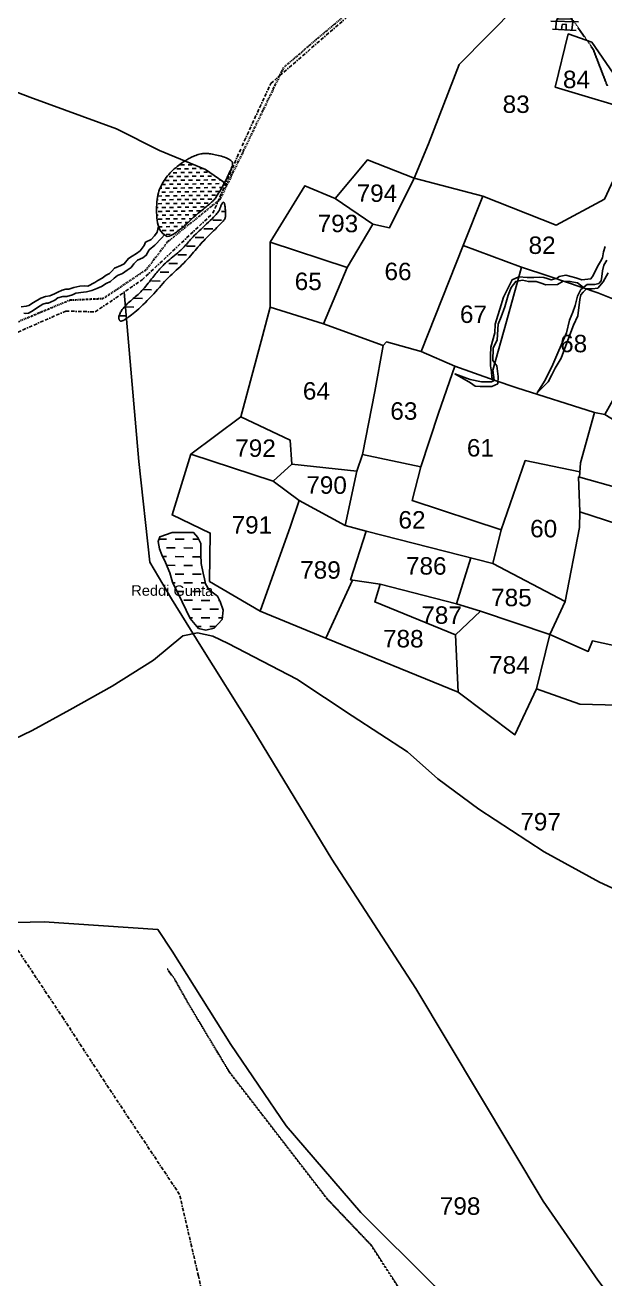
# Model space of a CAD drawing. Header units: inches. Extents: x 304037 to 460575, y 1453943 to 1639883.
# Drawn here: x 340576 to 341713, y 1589902 to 1592359 of the extents above; entities that cross this region are included whole.
import ezdxf

# ---------------------------------------------------------------- set-up
doc = ezdxf.new("R2010")
doc.units = ezdxf.units.IN
doc.header["$MEASUREMENT"] = 0
for name, pattern in [('ACAD_ISO02W100', [15, 12, -3]), ('ACAD_ISO07W100', [3, 0, -3]), ('BORDER', [1.75, 0.5, -0.25, 0.5, -0.25, 0, -0.25])]:
    doc.linetypes.add(name, pattern=pattern)
for name, color, linetype in [('CARTTRACK', 30, 'ACAD_ISO02W100'), ('NALA', 4, 'Continuous'), ('SURVEY_BND', 7, 'Continuous'), ('SURVEY_NO', 7, 'Continuous'), ('VILLAGE_AREA', 1, 'Continuous'), ('WATER_BODY', 4, 'Continuous')]:
    doc.layers.add(name, color=color, linetype=linetype)
doc.layers.add('FOOTPATH', color=150, linetype='ACAD_ISO07W100', lineweight=30)
doc.layers.add('VILL_BOUNDARY', color=6, linetype='BORDER', lineweight=30)
doc.styles.get("Standard").update_dxf_attribs({"font": 'arial.ttf'})

# ---------------------------------------------------------------- blocks, each defined once
blk = doc.blocks.new('gudi')
at = {"layer": 'VILLAGE_AREA'}
for points in [[(47.579, 47.433), (47.627, 47.533)], [(47.591, 47.458), (47.727, 47.455)], [(47.605, 47.487), (47.716, 47.482)], [(47.616, 47.511), (47.706, 47.508)], [(47.736, 47.43), (47.698, 47.53), (47.627, 47.533)], [(47.525, 47.434), (47.79, 47.429)], [(47.544, 47.357), (47.768, 47.346)], [(47.576, 47.355), (47.579, 47.433)], [(47.629, 47.353), (47.636, 47.403), (47.673, 47.405), (47.675, 47.35)], [(47.729, 47.348), (47.736, 47.43)]]:
    blk.add_lwpolyline(points, dxfattribs=at)
for centre, radius, start, end in [((47.653, 47.546), 0.0295, 131.8091, 206.4863), ((47.665, 47.544), 0.0358, 338.2386, 43.9741)]:
    blk.add_arc(centre, radius, start, end, dxfattribs=at)
blk = doc.blocks.new('DACHURU')
at = {"layer": 'WATER_BODY'}
h = blk.add_hatch(dxfattribs=at)
h.set_pattern_fill('DASH', color=256, scale=10, style=0)
h.set_pattern_definition([(0, (1707.0095, -69.504), (1.25, 1.25), [1.25, -1.25])])
h.paths.add_polyline_path([(1864.69, 643.75), (1864.46, 643.56), (1864.23, 643.37), (1864, 643.18), (1863.77, 642.99), (1863.54, 642.81), (1863.33, 642.62), (1863.13, 642.45), (1862.94, 642.28), (1862.77, 642.11), (1862.6, 641.94), (1862.45, 641.77), (1862.29, 641.61), (1862.15, 641.45), (1862, 641.28), (1861.86, 641.11), (1861.71, 640.94), (1861.57, 640.76), (1861.42, 640.58), (1861.28, 640.4), (1861.12, 640.21), (1860.97, 640.01), (1860.81, 639.81), (1860.64, 639.6), (1860.48, 639.39), (1860.3, 639.17), (1860.13, 638.95), (1859.95, 638.74), (1859.77, 638.53), (1859.59, 638.33), (1859.41, 638.13), (1859.22, 637.95), (1859.04, 637.78), (1858.86, 637.62), (1858.68, 637.46), (1858.51, 637.31), (1858.33, 637.16), (1858.15, 637.01), (1857.98, 636.86), (1857.81, 636.7), (1857.64, 636.55), (1857.47, 636.39), (1857.32, 636.23), (1857.17, 636.07), (1857.03, 635.91), (1856.9, 635.76), (1856.78, 635.61), (1856.68, 635.46), (1856.6, 635.32), (1856.52, 635.19), (1856.46, 635.06), (1856.41, 634.94), (1856.37, 634.83), (1856.34, 634.73), (1856.31, 634.63), (1856.3, 634.54), (1856.29, 634.47), (1856.29, 634.39), (1856.3, 634.33), (1856.31, 634.27), (1856.32, 634.22), (1856.34, 634.17), (1856.35, 634.13), (1856.37, 634.08), (1856.4, 634.05), (1856.42, 634.01), (1856.45, 633.99), (1856.48, 633.96), (1856.51, 633.94), (1856.55, 633.93), (1856.59, 633.93), (1856.64, 633.93), (1856.69, 633.94), (1856.74, 633.95), (1856.79, 633.97), (1856.84, 633.99), (1856.89, 634.01), (1856.93, 634.02), (1856.97, 634.04), (1857, 634.05), (1857.02, 634.06), (1857.05, 634.08), (1857.08, 634.1), (1857.11, 634.12), (1857.16, 634.15), (1857.23, 634.2), (1857.32, 634.26), (1857.43, 634.33), (1857.57, 634.43), (1857.73, 634.54), (1857.91, 634.68), (1858.11, 634.83), (1858.34, 635.01), (1858.58, 635.22), (1858.85, 635.45), (1859.13, 635.7), (1859.43, 635.98), (1859.74, 636.27), (1860.05, 636.58), (1860.36, 636.9), (1860.68, 637.22), (1860.98, 637.54), (1861.28, 637.86), (1861.55, 638.17), (1861.82, 638.48), (1862.08, 638.78), (1862.33, 639.07), (1862.58, 639.35), (1862.83, 639.63), (1863.09, 639.91), (1863.35, 640.18), (1863.62, 640.45), (1863.9, 640.72), (1864.18, 640.98), (1864.47, 641.25), (1864.75, 641.51), (1865.03, 641.77), (1865.31, 642.04), (1865.58, 642.3), (1865.83, 642.57), (1866.07, 642.83), (1866.31, 643.1), (1866.54, 643.36), (1866.76, 643.62), (1866.97, 643.88), (1867.18, 644.13), (1867.38, 644.37), (1867.59, 644.61), (1867.79, 644.84), (1867.99, 645.07), (1868.2, 645.3), (1868.41, 645.52), (1868.62, 645.75), (1868.85, 645.98), (1869.08, 646.22), (1869.32, 646.46), (1869.57, 646.71), (1869.82, 646.96), (1870.07, 647.2), (1870.3, 647.44), (1870.52, 647.66), (1870.73, 647.87), (1870.9, 648.05), (1871.05, 648.21), (1871.18, 648.35), (1871.27, 648.48), (1871.35, 648.59), (1871.41, 648.69), (1871.45, 648.78), (1871.49, 648.87), (1871.51, 648.96), (1871.52, 649.06), (1871.53, 649.16), (1871.53, 649.26), (1871.53, 649.37), (1871.53, 649.49), (1871.52, 649.62), (1871.51, 649.76), (1871.5, 649.9), (1871.48, 650.06), (1871.47, 650.21), (1871.45, 650.37), (1871.43, 650.52), (1871.4, 650.67), (1871.38, 650.79), (1871.35, 650.9), (1871.32, 650.98), (1871.28, 651.03), (1871.24, 651.06), (1871.2, 651.06), (1871.15, 651.03), (1871.11, 650.99), (1871.07, 650.94), (1871.02, 650.87), (1870.98, 650.79), (1870.94, 650.71), (1870.9, 650.62), (1870.86, 650.53), (1870.82, 650.44), (1870.79, 650.34), (1870.75, 650.24), (1870.71, 650.14), (1870.68, 650.05), (1870.64, 649.96), (1870.59, 649.86), (1870.54, 649.76), (1870.47, 649.66), (1870.38, 649.54), (1870.28, 649.41), (1870.15, 649.26), (1869.99, 649.09), (1869.79, 648.89), (1869.58, 648.67), (1869.34, 648.44), (1869.08, 648.19), (1868.81, 647.94), (1868.54, 647.69), (1868.28, 647.43), (1868.02, 647.18), (1867.77, 646.94), (1867.53, 646.71), (1867.31, 646.49), (1867.1, 646.28), (1866.9, 646.07), (1866.71, 645.87), (1866.53, 645.68), (1866.37, 645.5), (1866.21, 645.32), (1866.06, 645.15), (1865.92, 644.98), (1865.77, 644.81), (1865.62, 644.64), (1865.46, 644.47), (1865.29, 644.29), (1865.11, 644.12), (1864.91, 643.93)])
h = blk.add_hatch(dxfattribs=at)
h.set_pattern_fill('DASH', color=256, scale=10, style=0)
h.set_pattern_definition([(0, (1710.635, -71.4958), (1.25, 1.25), [1.25, -1.25])])
h.paths.add_polyline_path([(1865.72, 603.68), (1864.11, 603.68), (1862.32, 603.02), (1862.08, 602.39), (1862.32, 601.32), (1862.65, 600.46), (1863.16, 599.39), (1863.78, 597.87), (1864.2, 596.53), (1865.6, 593.76), (1866.76, 591.37), (1867.96, 589.95), (1869, 589.71), (1870.19, 590), (1871.32, 591.23), (1871.5, 592.6), (1871.06, 593.82), (1870.64, 594.56), (1870.1, 595.01), (1869.39, 595.52), (1868.94, 596.32), (1868.76, 597.07), (1868.58, 597.87), (1868.28, 599.27), (1868.22, 600.52), (1868.22, 602.1), (1867.81, 602.99), (1867.18, 603.68)])
h.paths.add_polyline_path([(1857.89, 594.18), (1870.44, 594.18), (1870.44, 596.51), (1857.89, 596.51)], flags=9)
at = {"layer": 'CARTTRACK'}
blk.add_lwpolyline([(1935.79, 549.25), (1925.67, 553.87), (1917.69, 558.17), (1908.28, 564.23), (1902.41, 568.59), (1898.03, 572.42), (1890.08, 577.53), (1882.09, 582.73), (1872.22, 587.81), (1870, 588.86), (1867.81, 589.29), (1865.69, 588.86), (1861.52, 585.36), (1855.61, 581.61), (1849.58, 578.17), (1844.17, 575.17), (1835.52, 571.01)], dxfattribs=at)
at = {"layer": 'FOOTPATH', "ltscale": 0.0001}
for points in [[(1926.2, 668), (1924.17, 673.19), (1919.36, 680.01)], [(1897.78, 494.68), (1893.21, 501.66), (1886.88, 508.24), (1872.72, 526.4), (1866.81, 536.14), (1864.85, 539.59), (1863.72, 541.13)]]:
    blk.add_lwpolyline(points, dxfattribs=at)
at = {"layer": 'NALA'}
for points in [[(1926.43, 641.24), (1925.73, 639.93), (1924.97, 639.02), (1924.14, 638.92), (1923.36, 638.89), (1922.89, 638.42), (1922.55, 638.03), (1922.42, 637.36), (1922.1, 635.05), (1921.53, 633.67), (1920.72, 631.56), (1919.76, 628.95), (1918.92, 627.53), (1918.42, 626.57), (1917.93, 625.55), (1916.36, 623.96), (1917.48, 625.81), (1918.58, 628.05), (1919.15, 629.38), (1920.51, 632.6), (1920.95, 634.4), (1921.42, 635.57), (1921.73, 636.51), (1922.07, 637.86), (1922.54, 638.8), (1923.46, 639.54), (1924.55, 639.54), (1925.1, 639.7), (1925.44, 640.06), (1925.54, 640.71), (1925.65, 641.52), (1925.83, 642.3), (1926.22, 643.03)], [(1912.55, 639.04), (1912.1, 637.92), (1911.63, 636.25), (1911.13, 634.81), (1910.72, 633.78), (1910.59, 631.52), (1910, 630.34), (1909.97, 628.57), (1910.56, 627.81), (1910.76, 626.27), (1910.69, 625.24), (1909.85, 624.85), (1909.07, 624.85), (1908.15, 624.85), (1907.46, 624.88), (1906.76, 625.37), (1904.54, 626.62), (1906.72, 625.83), (1908.36, 625.49), (1909.78, 625.49), (1910.08, 625.65), (1909.83, 626.16), (1909.78, 626.96), (1909.65, 627.79), (1909.65, 628.42), (1909.65, 629.3), (1909.69, 630.48), (1910.23, 632.51), (1910.25, 633.78), (1910.64, 635.04), (1910.95, 635.93), (1911.46, 637.65), (1912.69, 640.16), (1913.61, 640.59), (1914.82, 640.49), (1915.79, 640.49), (1916.59, 640.56), (1917.2, 640.49), (1917.7, 640.34), (1918.29, 640.15), (1918.47, 640.23), (1919.11, 640.42), (1919.42, 640.64), (1920.39, 640.83), (1921.83, 640.46), (1922.65, 640.2), (1923.97, 640.35), (1924.3, 640.82), (1924.9, 642.1), (1925.35, 642.84), (1925.62, 643.38), (1925.76, 644.21), (1925.99, 645)], [(1922.9, 639.08), (1922.04, 639.74), (1920.96, 639.97), (1919.98, 640), (1919.18, 639.53), (1917.51, 639.43), (1916.86, 639.7), (1916.14, 639.91), (1915.51, 639.91), (1915.02, 639.91), (1914.14, 640.1), (1913.19, 639.91), (1912.55, 639.04)]]:
    blk.add_lwpolyline(points, dxfattribs=at)
at = {"layer": 'SURVEY_BND'}
for points in [[(1921.57, 683.57), (1917.3, 683.63), (1904.92, 670.95), (1900.58, 659.59), (1898.55, 654.64), (1908.39, 652.12), (1918.97, 647.99), (1925.84, 651.77), (1931.47, 664.03), (1918.7, 667.81), (1920.54, 675.44), (1923.92, 674.26), (1927.02, 669.86), (1933.62, 667.82), (1935.56, 676.12), (1936.5, 681.7)], [(1898.55, 654.64), (1891.83, 657.21), (1887.21, 651.65), (1892.66, 648)], [(1894.23, 630.64), (1885.66, 633.7), (1888.98, 641.77), (1892.66, 648), (1895.06, 647.52), (1898.55, 654.64)], [(1887.21, 651.65), (1882.87, 653.48), (1877.92, 645.37), (1888.98, 641.77)], [(1928.31, 637.03), (1924.97, 638.36), (1918.1, 640.67), (1913.84, 642.03), (1905.64, 645.04), (1908.39, 652.12)], [(1885.66, 633.7), (1877.98, 636.03), (1877.92, 645.37)], [(1905.64, 645.04), (1899.66, 629.78), (1904.52, 627.71), (1910.15, 625.76), (1909.97, 627.16), (1911.92, 634.19), (1913.86, 641.43), (1913.99, 641.98)], [(1949.81, 464.49), (1934.72, 485.24), (1925.74, 496.84), (1917.8, 508.1), (1899.41, 538.48), (1887.27, 556.97), (1875.68, 575.8), (1868.31, 587.38), (1864.06, 594.18), (1860.93, 599.41), (1859.28, 613.83), (1857.04, 638.08)], [(1891.32, 614.99), (1890.53, 612.6), (1881.22, 613.58), (1880.94, 617), (1873.87, 620.29), (1876.89, 631.87), (1877.98, 636.03)], [(1899.71, 613.28), (1891.32, 614.99), (1893.06, 624.02), (1894.23, 630.64), (1894.69, 631.15), (1899.66, 629.78)], [(1922.53, 612.69), (1914.69, 614.25), (1911.28, 604.3), (1898.52, 608.43), (1899.71, 613.28), (1902.19, 621), (1904.52, 627.71)], [(1936.15, 614.78), (1926.08, 620.89), (1930.22, 628.43), (1932.14, 627.82), (1938.58, 626.01)], [(1926.08, 620.89), (1924.59, 621.2), (1913.45, 624.67), (1910.15, 625.76)], [(1878.56, 611.11), (1866.71, 614.89), (1873.87, 620.29)], [(1924.59, 621.2), (1922.62, 613.96), (1922.48, 611.92)], [(1876.78, 592.45), (1869.51, 596.68), (1869.56, 603.62), (1864.08, 606.2), (1866.71, 614.89)], [(1947.79, 598.93), (1922.56, 606.95), (1922.34, 611.95), (1933.92, 608.78), (1936.15, 614.78), (1941.88, 613.36)], [(1882.3, 608.34), (1878.56, 611.11), (1881.22, 613.58)], [(1910.14, 599.49), (1891.95, 604.03), (1888.89, 604.82), (1890.53, 612.6)], [(1886.24, 588.62), (1876.78, 592.45), (1881.05, 604.68), (1882.3, 608.34), (1888.89, 604.82)], [(1918.33, 589.32), (1920.52, 594.1), (1922.5, 604.71), (1922.56, 606.95)], [(1904.93, 593.68), (1893.96, 596.43), (1889.74, 597.01), (1891.95, 604.03)], [(1920.52, 594.1), (1910.14, 599.49), (1911.28, 604.3)], [(1918.33, 589.32), (1908.39, 592.65), (1904.93, 593.68), (1906.98, 600.28)], [(1905.23, 580.99), (1886.24, 588.62), (1890, 596.98)], [(1908.39, 592.65), (1904.81, 589.21), (1893.21, 593.87), (1893.96, 596.43)], [(1904.81, 589.21), (1905.23, 580.99), (1913.42, 574.95), (1916.46, 581.56)], [(1942.61, 578.98), (1922.69, 579.4), (1916.46, 581.56), (1918.33, 589.32), (1923.86, 586.95), (1924.47, 588.45), (1940.91, 584.99), (1943.42, 584.64)], [(1886.16, 408.95), (1892.76, 415.86), (1901.96, 423.98), (1900.84, 434.75), (1899.26, 449.85), (1900.28, 469.33), (1900.74, 473.57), (1908.47, 474.47), (1908.01, 484.94), (1902.23, 495.95), (1891.68, 506.34), (1880.89, 518.7), (1872.9, 530.33), (1864.41, 543.69), (1862.36, 546.76), (1846.05, 547.78), (1842.01, 547.68), (1839.84, 547.22)]]:
    blk.add_lwpolyline(points, dxfattribs=at)
at = {"layer": 'VILL_BOUNDARY', "lineweight": -3}
for points in [[(1903.93, 376.2), (1898.4, 380.54), (1894.5, 386.93), (1891.89, 394.32), (1889.37, 399.05), (1889.37, 402.55), (1886.16, 408.95), (1886.16, 422.13), (1885.22, 437.43), (1880.58, 450.92), (1876.53, 464.11), (1874.06, 471.8), (1871.34, 483.97), (1868.43, 497.13), (1865.67, 508.79), (1854.85, 524.88), (1848.87, 533.93), (1841.97, 544.18)], [(1835.39, 629.42), (1848.68, 635.33), (1852.91, 635.23), (1859.59, 639.85), (1869.7, 649.46), (1873.84, 659.14), (1877.9, 668.09), (1892.73, 681.13)]]:
    blk.add_lwpolyline(points, dxfattribs=at)
at = {"layer": 'WATER_BODY'}
for points in [[(1858.85, 635.45), (1859.13, 635.7), (1859.43, 635.98), (1859.74, 636.27), (1860.05, 636.58), (1860.36, 636.9), (1860.68, 637.22), (1860.98, 637.54), (1861.28, 637.86), (1861.55, 638.17), (1861.82, 638.48), (1862.08, 638.78), (1862.33, 639.07), (1862.58, 639.35), (1862.83, 639.63), (1863.09, 639.91), (1863.35, 640.18), (1863.62, 640.45), (1863.9, 640.72), (1864.18, 640.98), (1864.47, 641.25), (1864.75, 641.51), (1865.03, 641.77), (1865.31, 642.04), (1865.58, 642.3), (1865.83, 642.57), (1866.07, 642.83), (1866.31, 643.1), (1866.54, 643.36), (1866.76, 643.62), (1866.97, 643.88), (1867.18, 644.13), (1867.38, 644.37), (1867.59, 644.61), (1867.79, 644.84), (1867.99, 645.07), (1868.2, 645.3), (1868.41, 645.52), (1868.62, 645.75), (1868.85, 645.98), (1869.08, 646.22), (1869.32, 646.46), (1869.57, 646.71), (1869.82, 646.96), (1870.07, 647.2), (1870.3, 647.44), (1870.52, 647.66), (1870.73, 647.87), (1870.9, 648.05), (1871.05, 648.21), (1871.18, 648.35), (1871.27, 648.48), (1871.35, 648.59), (1871.41, 648.69), (1871.45, 648.78), (1871.49, 648.87), (1871.51, 648.96), (1871.52, 649.06), (1871.53, 649.16), (1871.53, 649.26), (1871.53, 649.37), (1871.53, 649.49), (1871.52, 649.62), (1871.51, 649.76), (1871.5, 649.9), (1871.48, 650.06), (1871.47, 650.21), (1871.45, 650.37), (1871.43, 650.52), (1871.4, 650.67), (1871.38, 650.79), (1871.35, 650.9), (1871.32, 650.98), (1871.28, 651.03), (1871.24, 651.06), (1871.2, 651.06), (1871.15, 651.03), (1871.11, 650.99), (1871.07, 650.94), (1871.02, 650.87), (1870.98, 650.79), (1870.94, 650.71), (1870.9, 650.62), (1870.86, 650.53), (1870.82, 650.44), (1870.79, 650.34), (1870.75, 650.24), (1870.71, 650.14), (1870.68, 650.05), (1870.64, 649.96), (1870.59, 649.86), (1870.54, 649.76), (1870.47, 649.66), (1870.38, 649.54), (1870.28, 649.41), (1870.15, 649.26), (1869.99, 649.09), (1869.79, 648.89), (1869.58, 648.67), (1869.34, 648.44), (1869.08, 648.19), (1868.81, 647.94), (1868.54, 647.69), (1868.28, 647.43), (1868.02, 647.18), (1867.77, 646.94), (1867.53, 646.71), (1867.31, 646.49), (1867.1, 646.28), (1866.9, 646.07), (1866.71, 645.87), (1866.53, 645.68), (1866.37, 645.5), (1866.21, 645.32), (1866.06, 645.15), (1865.92, 644.98), (1865.77, 644.81), (1865.62, 644.64), (1865.46, 644.47), (1865.29, 644.29), (1865.11, 644.12), (1864.91, 643.93), (1864.69, 643.75), (1864.46, 643.56), (1864.23, 643.37), (1864, 643.18), (1863.77, 642.99), (1863.54, 642.81), (1863.33, 642.62), (1863.13, 642.45), (1862.94, 642.28), (1862.77, 642.11), (1862.6, 641.94), (1862.45, 641.77), (1862.29, 641.61), (1862.15, 641.45), (1862, 641.28), (1861.86, 641.11), (1861.71, 640.94), (1861.57, 640.76), (1861.42, 640.58), (1861.28, 640.4), (1861.12, 640.21), (1860.97, 640.01), (1860.81, 639.81), (1860.64, 639.6), (1860.48, 639.39), (1860.3, 639.17), (1860.13, 638.95), (1859.95, 638.74), (1859.77, 638.53), (1859.59, 638.33), (1859.41, 638.13), (1859.22, 637.95), (1859.04, 637.78), (1858.86, 637.62), (1858.68, 637.46), (1858.51, 637.31), (1858.33, 637.16), (1858.15, 637.01), (1857.98, 636.86), (1857.81, 636.7), (1857.64, 636.55), (1857.47, 636.39), (1857.32, 636.23), (1857.17, 636.07), (1857.03, 635.91), (1856.9, 635.76), (1856.78, 635.61), (1856.68, 635.46), (1856.6, 635.32), (1856.52, 635.19), (1856.46, 635.06), (1856.41, 634.94), (1856.37, 634.83), (1856.34, 634.73), (1856.31, 634.63), (1856.3, 634.54), (1856.29, 634.47), (1856.29, 634.39), (1856.3, 634.33), (1856.31, 634.27), (1856.32, 634.22), (1856.34, 634.17), (1856.35, 634.13), (1856.37, 634.08), (1856.4, 634.05), (1856.42, 634.01), (1856.45, 633.99), (1856.48, 633.96), (1856.51, 633.94), (1856.55, 633.93), (1856.59, 633.93), (1856.64, 633.93), (1856.69, 633.94), (1856.74, 633.95), (1856.79, 633.97), (1856.84, 633.99), (1856.89, 634.01), (1856.93, 634.02), (1856.97, 634.04), (1857, 634.05), (1857.02, 634.06), (1857.05, 634.08), (1857.08, 634.1), (1857.11, 634.12), (1857.16, 634.15), (1857.23, 634.2), (1857.32, 634.26), (1857.43, 634.33), (1857.57, 634.43), (1857.73, 634.54), (1857.91, 634.68), (1858.11, 634.83), (1858.34, 635.01), (1858.58, 635.22)], [(1871.06, 593.82), (1871.5, 592.6), (1871.32, 591.23), (1870.19, 590), (1869, 589.71), (1867.96, 589.95), (1866.76, 591.37), (1865.6, 593.76), (1864.2, 596.53), (1863.78, 597.87), (1863.16, 599.39), (1862.65, 600.46), (1862.32, 601.32), (1862.08, 602.39), (1862.32, 603.02), (1864.11, 603.68), (1865.72, 603.68), (1867.18, 603.68), (1867.81, 602.99), (1868.22, 602.1), (1868.22, 600.52), (1868.28, 599.27), (1868.58, 597.87), (1868.76, 597.07), (1868.94, 596.32), (1869.39, 595.52), (1870.1, 595.01), (1870.64, 594.56)]]:
    blk.add_lwpolyline(points, close=True, dxfattribs=at)
at = {"layer": 'VILLAGE_AREA', "xscale": 15, "yscale": 15, "zscale": 15}
blk.add_blockref('gudi', (1205.13, -34.27), dxfattribs=at)
at = {"layer": 'SURVEY_NO'}
for s, height, p in [('84', 2.5, (1919.81, 667.66)), ('83', 2.5, (1911.18, 664.07)), ('794', 2.5, (1890.3, 651.21)), ('793', 2.5, (1884.73, 646.84)), ('82', 2.5, (1915, 643.87)), ('66', 2.5, (1894.36, 640.01)), ('65', 2.5, (1881.49, 638.52)), ('67', 2.5, (1905.21, 633.93)), ('68', 2.5, (1919.6, 629.81)), ('64', 2.5, (1882.74, 622.82)), ('63', 2.5, (1895.3, 620.01)), ('792', 2.5, (1873.08, 614.58)), ('61', 2.5, (1906.31, 614.79)), ('790', 2.5, (1883.3, 609.34)), ('791', 2.5, (1872.62, 603.57)), ('62', 2.5, (1896.55, 604.42)), ('60', 2.5, (1915.44, 603.26)), ('786', 2.5, (1897.66, 597.83)), ('789', 2.5, (1882.49, 597.17)), ('Reddi Gunta', 1.5, (1858.28, 594.59)), ('785', 2.5, (1909.9, 593.36)), ('787', 2.5, (1899.89, 590.79)), ('788', 2.5, (1894.42, 587.38)), ('784', 2.5, (1909.66, 583.7)), ('797', 2.5, (1914.25, 561.25)), ('798', 2.5, (1903, 506.11))]:
    blk.add_text(s, height=height, dxfattribs=at).set_placement(p)
blk = doc.blocks.new('KESAMANENIPALLE')
at = {"layer": 'WATER_BODY'}
h = blk.add_hatch(dxfattribs=at)
h.set_pattern_fill('DASH', color=256, scale=15, style=0)
h.set_pattern_definition([(0, (-916.4724, 8.6483), (1.875, 1.875), [1.875, -1.875])])
h.paths.add_polyline_path([(183.01, -608.92), (172.96, -604.64), (172.88, -604.69), (172.34, -605.04), (171.77, -605.43), (171.17, -605.85), (170.52, -606.3), (169.86, -606.79), (169.17, -607.32), (168.47, -607.87), (167.77, -608.46), (167.07, -609.08), (166.38, -609.73), (165.7, -610.4), (165.05, -611.1), (164.42, -611.83), (163.82, -612.58), (163.24, -613.34), (162.7, -614.13), (162.18, -614.93), (161.7, -615.74), (161.26, -616.56), (160.85, -617.4), (160.48, -618.26), (160.15, -619.16), (159.86, -620.1), (159.6, -621.09), (159.39, -622.14), (159.21, -623.25), (159.07, -624.43), (158.97, -625.67), (158.91, -626.95), (158.88, -628.25), (158.89, -629.56), (158.94, -630.87), (159.02, -632.14), (159.13, -633.38), (159.29, -634.57), (159.5, -635.7), (159.81, -636.77), (160.25, -637.8), (160.84, -638.78), (161.61, -639.71), (162.61, -640.59), (163.85, -641.43), (164.81, -641.15), (165.63, -640.86), (166.33, -640.57), (166.93, -640.27), (167.46, -639.96), (167.93, -639.65), (168.37, -639.34), (168.79, -639.01), (169.23, -638.69), (169.67, -638.35), (170.12, -638.01), (170.58, -637.66), (171.04, -637.3), (171.51, -636.92), (171.99, -636.53), (172.47, -636.12), (172.96, -635.69), (173.46, -635.25), (173.96, -634.79), (174.47, -634.31), (175, -633.82), (175.54, -633.33), (176.1, -632.82), (176.68, -632.31), (177.28, -631.79), (177.9, -631.27), (178.53, -630.75), (179.17, -630.24), (179.82, -629.72), (180.47, -629.2), (181.11, -628.69), (181.75, -628.19), (182.38, -627.7), (183, -627.21), (183.59, -626.73), (184.16, -626.26), (184.71, -625.81), (185.23, -625.36), (185.72, -624.93), (186.16, -624.51), (186.57, -624.11), (186.95, -623.71), (187.29, -623.31), (187.62, -622.91), (187.94, -622.5), (188.25, -622.07), (188.57, -621.61), (188.89, -621.11), (189.23, -620.58), (189.59, -620.01), (189.97, -619.4), (190.36, -618.74), (190.76, -618.05), (191.18, -617.31), (191.61, -616.53), (192.06, -615.71), (192.17, -615.5)])
h.paths.add_polyline_path([(134.46, -613.03), (172.21, -614.37), (172.35, -610.54), (134.59, -609.2)], flags=9)
at = {"layer": 'NALA'}
for points in [[(162.61, -640.59), (161.08, -642.14), (157.76, -645.49), (154.95, -647.79), (153.56, -650.33), (151.93, -651.68), (149.22, -652.76), (147.38, -654.47), (146.12, -656.21), (144.19, -657.56), (141.83, -659.06), (139.4, -660.09), (137.83, -661.25), (135.92, -662.97), (133.85, -663.82), (131.49, -665.38), (129.28, -666.28), (126.78, -667.26), (124.11, -667.88), (122.64, -667.88), (119.03, -668.34), (117.32, -669.19), (114.63, -669.9), (113.59, -669.9), (112.61, -669.9), (110.16, -670.62), (108.66, -671.66), (106.61, -672.66), (105.35, -673.04), (104.38, -673.14), (102.76, -673.49), (100.24, -675.1), (98.6, -676.19), (97.25, -677.07), (95.77, -677.78), (94.22, -677.93), (93.44, -677.81)], [(92.18, -674.69), (94.74, -674.44), (96.03, -674.08), (98.25, -672.62), (101.86, -670.58), (104.2, -669.89), (106.27, -669.53), (108.55, -668.54), (110.2, -667.76), (112.4, -666.86), (114.14, -666.38), (115.64, -666.41), (118.03, -665.67), (120.98, -664.95), (123.47, -664.95), (124.82, -665.01), (128.24, -663.39), (129.74, -662.28), (131.91, -661.26), (133.92, -659.85), (135.58, -659.03), (136.63, -657.83), (138.01, -656.51), (141.13, -655.13), (142.79, -654.47), (144.84, -651.79), (146.61, -650.68), (148.8, -649.48), (150.63, -648.13), (152.53, -645.64), (153.31, -644.06), (155.99, -642.65), (157.76, -640.88), (158.96, -639.11), (159.66, -636.24)]]:
    blk.add_lwpolyline(points, dxfattribs=at)
at = {"layer": 'SURVEY_BND'}
blk.add_lwpolyline([(193.44, -616.42), (183.01, -608.92), (160.63, -599.4), (139.86, -588.64), (97.83, -572.63), (56.2, -556.11), (8.66, -537.22), (-39.09, -517.77), (-89.36, -497.71), (-121.34, -485.98), (-172.02, -464.26), (-215.72, -446.03), (-264.51, -423.34), (-280.65, -414.77), (-313.35, -393.36), (-340.51, -372.69), (-380.56, -342.54), (-396, -331.05), (-428.96, -307.79), (-478.63, -276.87), (-498.89, -247.3), (-519.94, -216.82), (-543.32, -182.67)], dxfattribs=at)
at = {"layer": 'VILL_BOUNDARY'}
blk.add_lwpolyline([(265.23, -523.81), (233.94, -549.55), (221.72, -559.76), (199.1, -605.07), (189.83, -623.64), (164.16, -643.86), (153.47, -657.42), (132.1, -671.3), (115.95, -671.84), (73.31, -688.93)], dxfattribs=at)
at = {"layer": 'WATER_BODY'}
blk.add_lwpolyline([(163.85, -641.43), (162.61, -640.59), (161.61, -639.71), (160.84, -638.78), (160.25, -637.8), (159.81, -636.77), (159.5, -635.7), (159.29, -634.57), (159.13, -633.38), (159.02, -632.14), (158.94, -630.87), (158.89, -629.56), (158.88, -628.25), (158.91, -626.95), (158.97, -625.67), (159.07, -624.43), (159.21, -623.25), (159.39, -622.14), (159.6, -621.09), (159.86, -620.1), (160.15, -619.16), (160.48, -618.26), (160.85, -617.4), (161.26, -616.56), (161.7, -615.74), (162.18, -614.93), (162.7, -614.13), (163.24, -613.34), (163.82, -612.58), (164.42, -611.83), (165.05, -611.1), (165.7, -610.4), (166.38, -609.73), (167.07, -609.08), (167.77, -608.46), (168.47, -607.87), (169.17, -607.32), (169.86, -606.79), (170.52, -606.3), (171.17, -605.85), (171.77, -605.43), (172.34, -605.04), (172.88, -604.69), (173.39, -604.37), (173.89, -604.07), (174.39, -603.78), (174.89, -603.52), (175.4, -603.26), (175.94, -603), (176.51, -602.75), (177.1, -602.5), (177.72, -602.26), (178.34, -602.03), (178.96, -601.82), (179.57, -601.63), (180.17, -601.46), (180.75, -601.33), (181.3, -601.23), (181.83, -601.16), (182.34, -601.12), (182.86, -601.11), (183.38, -601.13), (183.91, -601.16), (184.47, -601.22), (185.06, -601.3), (185.7, -601.4), (186.37, -601.52), (187.07, -601.65), (187.79, -601.8), (188.54, -601.97), (189.3, -602.16), (190.07, -602.36), (190.84, -602.59), (191.61, -602.84), (192.36, -603.11), (193.08, -603.39), (193.76, -603.69), (194.38, -604.01), (194.93, -604.33), (195.4, -604.67), (195.77, -605.02), (196.03, -605.38), (196.19, -605.76), (196.25, -606.16), (196.23, -606.6), (196.13, -607.08), (195.96, -607.61), (195.72, -608.21), (195.43, -608.87), (195.1, -609.61), (194.72, -610.41), (194.32, -611.26), (193.88, -612.15), (193.43, -613.05), (192.98, -613.96), (192.51, -614.85), (192.06, -615.71), (191.61, -616.53), (191.18, -617.31), (190.76, -618.05), (190.36, -618.74), (189.97, -619.4), (189.59, -620.01), (189.23, -620.58), (188.89, -621.11), (188.57, -621.61), (188.25, -622.07), (187.94, -622.5), (187.62, -622.91), (187.29, -623.31), (186.95, -623.71), (186.57, -624.11), (186.16, -624.51), (185.72, -624.93), (185.23, -625.36), (184.71, -625.81), (184.16, -626.26), (183.59, -626.73), (183, -627.21), (182.38, -627.7), (181.75, -628.19), (181.11, -628.69), (180.47, -629.2), (179.82, -629.72), (179.17, -630.24), (178.53, -630.75), (177.9, -631.27), (177.28, -631.79), (176.68, -632.31), (176.1, -632.82), (175.54, -633.33), (175, -633.82), (174.47, -634.31), (173.96, -634.79), (173.46, -635.25), (172.96, -635.69), (172.47, -636.12), (171.99, -636.53), (171.51, -636.92), (171.04, -637.3), (170.58, -637.66), (170.12, -638.01), (169.67, -638.35), (169.23, -638.69), (168.79, -639.01), (168.37, -639.34), (167.93, -639.65), (167.46, -639.96), (166.93, -640.27), (166.33, -640.57), (165.63, -640.86), (164.81, -641.15), (163.85, -641.43)], dxfattribs=at)

msp = doc.modelspace()

# ---------------------------------------------------------------- block references
at = {"xscale": 4.020763763909134, "yscale": 4.020763763866853, "zscale": 4.020763763886584, "rotation": 0.7442163432969744}
msp.add_blockref('KESAMANENIPALLE', (340162.1, 1594514.4), dxfattribs=at)
at = {"layer": 'WATER_BODY', "xscale": 13.67202502436796, "yscale": 13.67202502433065, "zscale": 13.67202502438499, "rotation": 359.6973965392478}
msp.add_blockref('DACHURU', (315334.9, 1583245.7), dxfattribs=at)

doc.saveas('drawing.dxf')
